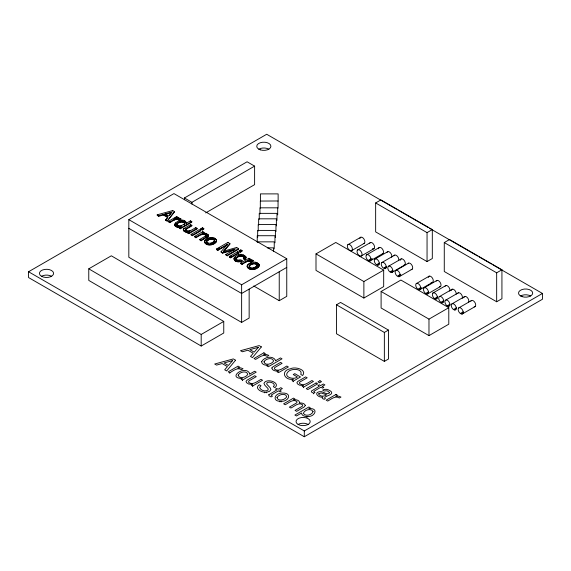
<?xml version="1.0" encoding="UTF-8"?>
<svg xmlns="http://www.w3.org/2000/svg" width="571" height="571" viewBox="0 0 571 571"><rect width="100%" height="100%" fill="white"/><g stroke="black" fill="none" stroke-linecap="round" stroke-linejoin="round"><path stroke-width="0.86" d="M180.286 227.472C166.125 227.151 183.605 214.261 186.324 223.275L186.146 222.133M183.477 228.871C182.82 231.419 187.024 232.069 188.844 231.755L187.695 232.418L187.695 232.997L188.844 232.333C186.703 232.754 182.47 231.747 183.477 228.871L190.55 224.581L191.849 225.331L191.849 225.916L186.039 229.271L185.318 230.213L186.039 228.693L191.849 225.331M176.874 225.502C175.897 221.555 186.51 220.435 184.24 224.846L184.24 224.267C186.453 219.642 175.204 221.113 176.874 225.502L177.174 225.866L176.874 224.924M205.524 236.144L205.524 236.722L206.074 236.28L206.038 235.288C202.812 232.575 198.694 236.28 195.917 237.743L194.604 236.986L194.604 236.408L195.917 237.165C198.694 235.695 202.812 231.997 206.038 234.702L206.074 235.702L199.836 239.427L199.836 240.006L201.135 240.762L208.087 236.544L207.901 234.51L206.045 233.368L202.641 233.161L204.018 232.361L204.018 232.939M208.244 236.194L208.265 235.252M236.351 259.47L236.351 260.055C234.924 256.871 241.74 254.894 243.796 257.157L243.874 258.256L243.332 258.82L244.645 259.584L245.858 258.206L245.78 256.7C237.643 248.406 226.637 264.894 242.111 261.154L242.111 260.576L240.791 259.819C230.705 261.968 239.356 252.382 243.796 256.579L244.024 257.692M206.445 241.711L206.88 243.032C204.461 238.978 214.903 236.308 214.61 241.169L214.51 239.791M206.445 242.29L206.474 241.297M249.127 265.922C249.955 269.519 256.665 267.842 257.3 264.801C255.601 261.682 249.063 263.424 249.099 266.914C249.427 263.652 257.557 262.153 257.057 266.229L257.057 265.643M214.646 240.177C213.79 243.003 209.257 244.26 206.88 242.454M245.78 256.7L245.858 257.628L244.645 259.584M186.324 222.697L186.239 223.29L190.486 220.841L191.785 221.591L191.785 222.169L180.365 228.764L179.201 228.093L179.201 227.515L180.286 226.887C178.302 227.13 175.625 226.687 174.805 224.61M243.874 258.256L244.024 257.114M234.081 258.849L234.288 257.657M204.568 241.226C206.331 236.822 215.931 235.63 216.516 241.233C214.753 245.637 205.146 246.822 204.568 241.226L204.596 242.411M204.568 241.811L205.225 239.998M247.222 265.858C248.963 261.447 258.606 260.262 259.163 265.858C257.407 270.261 247.8 271.453 247.222 265.858L247.25 267.042M247.222 266.436L247.436 265.237M204.596 241.833C207.13 245.987 214.553 244.759 216.516 240.648M247.25 266.457C249.784 270.618 257.207 269.384 259.163 265.279L258.349 263.538M174.805 224.589L175.04 223.968M206.474 241.876C207.93 239.392 212.341 238 214.51 240.37M199.836 239.427L201.135 240.177L208.244 235.616M167.167 221.141L174.583 211.655L172.699 210.563L157.203 214.81L157.203 215.388L158.752 216.288L163.392 215.003L167.795 217.544L165.54 220.199L167.167 221.141L174.583 211.655M212.847 242.325L212.847 242.903L214.41 241.597L214.41 241.019M165.54 220.199L167.795 216.966L163.392 214.418L158.752 215.702L157.203 214.81M229.906 243.603L223.347 251.297L236.622 247.471L238.642 248.642L238.642 249.22L227.215 255.815L225.838 255.023L225.838 254.445L235.416 248.913L222.626 252.589L221.084 251.697L227.415 244.295L227.415 244.873L217.844 250.405L216.466 249.606L216.466 249.027L227.886 242.432L229.906 243.603L229.906 244.181L223.889 251.24M169.758 215.26L170.907 213.925M243.332 258.82L243.874 257.678M184.24 224.267L180.158 226.073L177.174 225.288M493.016 264.923L542.45 293.458L542.45 299.247L304.3 436.744L28.55 277.542L28.55 271.753L266.7 134.256L396.467 209.179M249.149 289.119L249.149 318.061L241.633 322.408L128.825 257.278L128.825 219.649L173.948 193.598L286.756 258.727L286.756 296.356L279.233 300.696L253.738 285.978M184.419 199.736L184.419 197.973L247.093 161.786L254.609 166.125L254.609 184.654L205.696 212.897M184.419 197.973L191.942 202.312L254.609 166.125M177.881 217.273L176.396 218.129L178.809 217.994L180.814 218.743L180.814 219.321L179.465 220.099C176.118 217.815 172.585 221.184 169.78 222.654L168.459 221.898L168.459 221.312L176.675 216.573L177.881 217.273L177.881 217.851M174.433 218.45L175.925 217.587M88.769 268.827L111.324 255.801L223.753 321.43L223.753 333.007L201.192 346.033L88.769 280.404L88.769 268.827L201.192 334.456L201.192 346.033M168.459 221.312L169.78 222.076C172.585 220.606 176.118 217.237 179.465 219.521L180.814 218.743M179.201 227.515L180.365 228.186L191.785 221.591M187.695 232.997L188.873 233.675L197.081 228.935L197.081 228.357L195.782 227.608C192.962 229.078 188.801 232.882 185.525 230.127L185.318 229.628M187.695 232.418L188.873 233.096L197.081 228.357M191.085 234.374L199.293 229.635L200.592 230.384L200.592 230.962L192.384 235.702L191.085 234.952L191.085 234.374L192.384 235.124L200.592 230.384M200.849 228.721L202.491 227.772L203.804 228.528L203.804 229.107L202.163 230.056L200.849 229.299L200.849 228.721L202.163 229.478L203.804 228.528M200.849 229.299L202.491 228.35L202.491 227.772M194.604 236.408L202.812 231.669L204.018 232.361M216.466 249.606L219.514 247.85M216.466 249.027L217.844 249.827L227.415 244.295M225.838 254.445L227.215 255.237L238.642 248.642M229.385 256.493L237.6 251.754L238.899 252.503L238.899 253.081L230.691 257.821L229.385 257.071L229.385 256.493L230.691 257.243L238.899 252.503M239.149 250.833L240.798 249.884L242.111 250.648L242.111 251.226L240.47 252.175L239.149 251.418L239.149 250.833L240.47 251.597L242.111 250.648M229.385 257.071L231.626 255.779M239.149 251.418L240.248 250.783M250.148 258.991L248.663 259.855L251.076 259.719L253.074 260.469L253.074 261.047L251.732 261.825C248.385 259.534 244.852 262.91 242.047 264.38L240.726 263.616L240.726 263.038L248.942 258.299L250.148 258.991L250.148 259.577M240.726 263.038L242.047 263.802C244.852 262.332 248.385 258.956 251.732 261.247L253.074 260.469M375.647 202.948L380.907 199.907L432.311 229.585L432.311 258.527L427.051 261.568L375.647 231.89L375.647 202.948L427.051 232.625L432.311 229.585M128.825 219.649L241.633 284.779L286.756 258.727M286.756 267.406L241.633 293.458L128.825 228.329M315.999 253.895L335.798 242.468L383.683 270.112L383.683 286.606L363.877 298.041L315.999 270.397L315.999 253.895L363.877 281.539L383.683 270.112M347.86 244.695L360.858 237.193M201.192 334.456L223.753 321.43M351.372 250.783L364.369 243.282M357.546 250.005L370.543 242.504M361.058 256.094L374.055 248.592M366.489 254.916L379.487 247.407M371.1 258.799L368.152 260.504A3.547 2.048 60 0 1 366.361 255.044A3.547 2.048 60 0 1 370.593 257.492A3.547 2.048 60 0 1 368.802 260.883L372.492 258.756M370.001 261.004L382.998 253.495M374.826 259.148L387.816 251.647M379.437 263.038L376.482 264.744A3.547 2.048 60 0 1 374.697 259.284A3.547 2.048 60 0 1 378.923 261.725A3.547 2.048 60 0 1 377.138 265.122L379.351 263.845M381.778 262.589L394.768 255.087M386.389 266.479L383.434 268.184A3.547 2.048 60 0 1 381.649 262.724A3.547 2.048 60 0 1 385.875 265.165A3.547 2.048 60 0 1 384.09 268.563L386.303 267.285M388.301 266.357L401.299 258.856M392.912 270.247L389.964 271.953A3.547 2.048 60 0 1 388.18 266.493A3.547 2.048 60 0 1 392.405 268.934A3.547 2.048 60 0 1 390.621 272.331L392.834 271.054M391.82 272.446L404.818 264.944M336.476 304.8L340.566 302.437L388.451 330.081L388.451 359.031L384.354 361.393L336.476 333.75L336.476 304.8L384.354 332.443L388.451 330.081M395.66 270.604L408.658 263.103M444.274 242.568L449.534 239.527L501.93 269.776L501.93 298.719L496.663 301.759L444.274 271.51L444.274 242.568L496.663 272.817L501.93 269.776M229.792 372.735C233.161 370.972 237.393 366.925 241.419 369.673L243.032 368.738L240.627 367.838L237.729 367.995L239.513 366.967L238.064 366.132L228.214 371.821L229.792 372.735L229.792 373.313M400.271 274.494L397.316 276.2A3.547 2.048 60 0 1 395.532 270.74A3.547 2.048 60 0 1 399.757 273.181A3.547 2.048 60 0 1 397.973 276.578L400.921 274.872M399.172 276.692L412.169 269.191M381.1 291.481L400.899 280.054L448.785 307.698L448.785 324.192L428.978 335.627L381.1 307.983L381.1 291.481L428.978 319.125L448.785 307.698M242.489 380.065L256.201 372.149L254.637 371.25L249.541 374.191L249.648 373.484C245.245 364.405 226.223 378.259 242.404 378.509L241.098 379.265L242.489 380.065L242.489 380.643M416.238 283.637L429.235 276.136M420.848 287.527L417.901 289.226A3.547 2.048 60 0 1 416.116 283.773A3.547 2.048 60 0 1 420.342 286.214A3.547 2.048 60 0 1 418.557 289.604L421.505 287.905M252.703 385.96L262.553 380.272L260.997 379.372C257.614 381.135 252.618 385.703 248.692 382.399L248.649 381.207L249.306 380.671L256.279 376.646L254.716 375.739L247.122 380.129L246.044 381.307L246.465 382.649L248.678 384.019L252.667 384.354L251.29 385.147L252.703 385.96L252.703 386.538M419.756 289.725L432.754 282.224M423.989 287.912L436.986 280.411M428.6 291.802L425.645 293.508A3.547 2.048 60 0 1 423.86 288.048A3.547 2.048 60 0 1 428.086 290.489A3.547 2.048 60 0 1 426.301 293.879L428.514 292.609M427.501 294.001L440.498 286.499M432.882 293.051L445.88 285.543M437.493 296.934L434.545 298.64A3.547 2.048 60 0 1 432.754 293.18A3.547 2.048 60 0 1 436.986 295.628A3.547 2.048 60 0 1 435.195 299.018L437.407 297.741M439.213 296.706L452.211 289.204M293.173 381.185L300.489 376.96L294.772 373.655L293.23 374.547L297.405 376.96C294.022 380.279 282.895 376.981 287.984 371.907C290.967 368.124 303.222 368.402 300.824 374.483L302.616 375.518C307.384 369.501 294.9 366.446 290.618 368.695C280.004 370.757 284.401 380.757 293.451 379.244L292.059 380.543L293.173 381.185L293.173 381.763M443.824 300.596L440.876 302.295A3.547 2.048 60 0 1 439.092 296.841A3.547 2.048 60 0 1 443.317 299.283A3.547 2.048 60 0 1 441.533 302.673L443.746 301.395M445.416 300.289L458.413 292.78M303.601 387.124L313.458 381.435L311.894 380.536C308.511 382.299 303.522 386.86 299.589 383.562L299.547 382.37L300.203 381.835L307.177 377.802L305.621 376.903L298.019 381.292L296.941 382.47L297.37 383.812L299.582 385.175L303.572 385.511L302.195 386.31L303.601 387.124L303.601 387.702M450.027 304.172L447.079 305.878A3.547 2.048 60 0 1 445.287 300.417A3.547 2.048 60 0 1 449.52 302.858A3.547 2.048 60 0 1 447.728 306.256L449.941 304.978M451.804 303.972L464.801 296.47M456.415 307.862L453.46 309.561A3.547 2.048 60 0 1 451.675 304.107A3.547 2.048 60 0 1 455.901 306.548A3.547 2.048 60 0 1 454.116 309.939L456.329 308.661M458.67 307.94L471.667 300.439M313.65 393.269L314.971 392.505L313.757 391.385L320.902 387.209L322.529 388.144L323.807 387.409L322.18 386.467L324.892 384.904L323.329 384.005L320.616 385.568L319.289 384.797L318.011 385.539L319.339 386.303L311.352 391.064L311.523 392.077L313.65 393.269L313.65 393.847M463.281 311.83L460.333 313.529A3.547 2.048 60 0 1 458.549 308.076A3.547 2.048 60 0 1 462.774 310.517A3.547 2.048 60 0 1 460.99 313.907L463.202 312.63M462.189 314.029L475.186 306.527M28.55 271.753L304.3 430.955L542.45 293.458M234.103 258.87C235.545 261.646 239.556 261.882 242.111 260.576M221.084 251.697L221.084 252.275L222.626 253.167L234.56 249.734M164.976 213.925L172.057 212.005L168.609 216.024L164.976 213.925L164.976 214.503L167.16 215.759M164.976 214.503L171.271 212.797M266.678 392.22L269.533 391.335L270.932 389.643L270.062 387.666L266.85 384.319L266.736 383.148C268.82 380.407 277.156 383.791 273.316 386.674L274.972 387.63C280.996 382.549 266.243 377.631 263.945 383.369L264.816 385.197L268.035 388.544L268.184 389.914C265.651 392.156 260.576 390.514 259.598 387.416L261.018 385.718L259.362 384.768C253.396 388.416 262.781 393.262 266.678 392.22L266.678 392.798M307.641 416.545C315.278 416.951 318.925 407.501 308.818 408.693L310.303 407.837L308.854 407.002L294.893 415.06L296.477 415.973L301.609 413.011C301.531 415.916 305.349 416.68 307.641 416.545L307.641 417.13M281.225 401.32C289.062 401.641 292.381 392.634 282.467 393.055C274.644 392.755 271.339 401.727 281.225 401.32L281.225 401.898M260.412 200.978L260.412 193.89L278.134 193.89L278.134 200.978L260.326 201.056L260.326 208.137M257.4 241.854L274.237 241.854L274.237 248.942M267.292 247.857L273.495 247.857L273.495 251.54M251.925 260.44L253.074 261.047M177.638 226.195L178.181 226.444L178.181 225.866M207.344 243.367L207.908 243.631L207.908 243.053M398.008 210.071L428.136 227.458M429.678 228.35L477.57 256.001M479.112 256.893L491.474 264.03M238.899 253.081L237.6 252.332L237.6 251.754M243.332 258.242L244.645 258.998M165.54 219.621L167.167 220.563M180.814 219.321L180.357 218.429M245.023 256.4L245.78 257.278M249.234 267.299L249.534 267.656L249.534 267.078M185.696 222.183L186.146 222.719M216.488 240.627L216.209 239.463M208.265 235.83L208.151 234.874M496.663 272.817L496.663 301.759M428.978 319.125L428.978 335.627M427.051 232.625L427.051 261.568M384.354 332.443L384.354 361.393M363.877 281.539L363.877 298.041M306.399 416.545L306.399 417.123M304.3 430.955L304.3 436.744M279.968 401.299L279.968 401.877M279.233 271.753L279.233 300.696M278.056 201.056L278.056 208.137M277.692 214.91L277.692 207.823L259.962 207.823L259.962 213.968M276.971 220.449L276.971 213.361L259.248 213.361L259.248 219.314M276.371 225.909L276.371 218.821L258.649 218.821L258.649 224.967M275.957 231.576L275.957 224.489L258.228 224.489L258.228 231.034M275.393 237.5L275.393 230.413L257.664 230.413L257.664 237.5M274.965 242.811L274.965 235.723L257.236 235.723L257.236 242.261M264.716 392.241L264.716 392.819M259.134 264.673L259.163 265.858M258.949 265.893L258.949 266.471M258.863 264.087L258.863 264.673M258.492 266.514L258.492 267.092M257.792 267.128L257.792 267.706M257.585 263.017L257.585 263.595M257.3 264.801L257.3 265.379M257.164 264.416L257.164 264.994M257.264 265.215L257.264 265.793M256.864 264.052L256.864 264.637M256.85 267.749L256.85 268.327M256.693 262.581L256.693 263.167M256.7 266.079L256.7 266.657M256.393 263.723L256.393 264.302M255.751 262.296L255.751 262.874M255.815 263.452L255.815 264.03M255.829 268.263L255.829 268.841M255.501 266.95L255.501 267.528M255.194 263.281L255.194 263.859M254.794 268.648L254.794 269.226M254.53 263.202L254.53 263.781M254.045 267.606L254.045 268.184M253.81 263.217L253.81 263.795M253.738 268.891L253.738 269.476M253.074 263.331L253.074 263.909M252.667 269.012L252.667 269.591M252.625 260.155L252.625 260.733M252.332 263.531L252.332 264.109M251.732 261.247L251.732 261.825M251.568 262.496L251.568 263.081M251.618 268.991L251.618 269.569M251.076 259.719L251.076 260.297M250.84 264.209L250.84 264.787M250.619 268.834L250.619 269.412M250.519 262.888L250.519 263.474M250.562 267.678L250.562 268.256M250.433 260.661L250.433 261.24M250.005 259.712L250.005 260.29M249.998 267.414L249.998 267.992M249.798 260.504L249.798 261.09M249.67 265.065L249.67 265.643M249.677 268.541L249.677 269.119M249.477 263.424L249.477 264.002M249.32 265.494L249.32 266.072M249.177 260.44L249.177 261.018M248.942 258.299L248.942 258.877M248.792 268.106L248.792 268.684M248.535 260.483L248.535 261.061M248.563 264.023L248.563 264.601M248.035 267.585L248.035 268.163M247.878 264.63L247.878 265.208M247.843 260.64L247.843 261.218M247.521 267.035L247.521 267.613M247.107 260.926L247.107 261.504M246.322 261.332L246.322 261.911M245.908 257.164L245.858 258.206M245.637 258.092L245.637 258.67M245.487 256.251L245.487 256.829M245.23 258.549L245.23 259.127M244.395 255.401L244.395 255.979M243.796 256.579L243.796 257.157M243.531 254.987L243.531 255.565M243.175 256.086L243.175 256.665M242.618 255.829L242.618 256.408M242.047 263.802L242.047 264.38M242.004 255.665L242.004 256.243M241.59 254.573L241.59 255.151M241.633 284.779L241.633 322.408M241.347 255.601L241.347 256.179M241.29 260.926L241.29 261.504M240.798 249.884L240.798 250.462M240.634 255.63L240.634 256.208M240.519 254.573L240.519 255.151M240.47 251.597L240.47 252.175M240.455 261.168L240.455 261.746M239.891 255.751L239.891 256.329M239.677 260.169L239.677 260.747M239.613 261.311L239.613 261.889M239.149 255.965L239.149 256.543M238.764 261.347L238.764 261.932M238.642 260.283L238.642 260.868M238.343 254.966L238.343 255.544M237.921 261.29L237.921 261.868M237.686 260.162L237.686 260.74M237.629 256.665L237.629 257.25M237.108 261.118L237.108 261.696M236.808 259.798L236.808 260.376M236.622 247.471L236.622 248.057M236.48 257.507L236.48 258.085M236.323 260.847L236.323 261.432M236.137 257.928L236.137 258.506M236.051 259.12L236.051 259.698M235.951 258.342L235.923 259.327M235.573 260.476L235.573 261.054M235.38 256.458L235.38 257.043M234.852 259.976L234.852 260.554M234.724 257.05L234.724 257.628M234.36 259.441L234.36 260.019M234.081 258.27L234.103 259.448M230.691 257.243L230.691 257.821M227.886 242.432L227.886 243.01M227.215 255.237L227.215 255.815M222.626 252.589L222.626 253.167M217.844 249.827L217.844 250.405M216.488 240.041L216.516 241.233M216.295 241.269L216.295 241.847M215.838 241.89L215.838 242.468M215.695 238.914L215.695 239.492M215.139 242.504L215.139 243.082M214.932 238.385L214.932 238.971M214.211 239.427L214.211 240.006M214.196 243.125L214.196 243.703M214.039 237.957L214.039 238.535M214.046 241.454L214.046 242.033M213.74 239.092L213.74 239.67M213.169 238.828L213.169 239.406M213.176 243.639L213.176 244.217M212.548 238.649L212.548 239.228M212.098 237.515L212.098 238.093M212.141 244.024L212.141 244.602M211.877 238.571L211.877 239.156M211.391 242.982L211.391 243.56M211.163 238.592L211.163 239.17M211.049 237.5L211.049 238.078M211.084 244.267L211.084 244.845M210.656 243.175L210.656 243.753M210.421 238.699L210.421 239.285M210.014 244.381L210.014 244.959M209.678 238.906L209.678 239.485M208.915 237.871L208.915 238.45M208.965 244.359L208.965 244.945M208.529 243.225L208.529 243.803M208.187 239.584L208.187 240.163M208.087 235.966L208.087 236.544M207.901 234.51L207.901 235.088M207.972 244.202L207.972 244.788M207.78 236.294L207.78 236.872M207.865 238.264L207.865 238.842M207.344 236.594L207.344 237.179M207.016 240.441L207.016 241.019M207.023 243.91L207.023 244.488M206.823 238.792L206.823 239.377M206.666 240.869L206.666 241.447M206.581 242.097L206.581 242.675M206.245 235.202L206.245 235.787M206.138 243.482L206.138 244.06M206.045 233.368L206.045 233.946M206.038 234.702L206.038 235.288M206.074 235.702L206.074 236.28M205.446 234.238L205.446 234.817M205.382 242.96L205.382 243.539M204.918 233.989L204.918 234.567M204.868 242.411L204.868 242.989M204.782 240.612L204.782 241.19M204.347 233.825L204.347 234.403M203.733 233.746L203.733 234.324M203.069 233.746L203.069 234.324M202.812 231.669L202.812 232.247M202.391 233.825L202.391 234.403M202.163 229.478L202.163 230.056M201.727 233.989L201.727 234.567M201.135 240.177L201.135 240.762M195.917 237.165L195.917 237.743M195.782 227.608L195.782 228.186M192.384 235.124L192.384 235.702M191.942 202.312L191.942 204.075M190.55 224.581L190.55 225.16M190.486 220.841L190.486 221.42M189.85 230.855L189.85 231.433L189.187 231.598L189.187 231.019M188.873 233.096L188.873 233.675M188.509 231.098L188.509 231.683M187.845 231.105L187.845 231.683M187.552 231.819L187.552 232.397M187.224 231.019L187.224 231.598M186.474 231.733L186.474 232.311M186.039 228.693L186.039 229.271M186.117 230.598L186.117 231.176M185.489 229.135L185.489 229.713M185.518 231.476L185.518 232.054M184.983 221.098L184.983 221.676M184.826 222.99L184.826 223.568M184.704 222.604L184.704 223.182M184.79 223.404L184.79 223.982M184.59 223.832L184.59 224.417M184.59 231.041L184.59 231.626M184.426 222.255L184.426 222.833M184.148 220.706L184.148 221.284M184.219 228.236L183.776 229.121L183.776 228.543M183.976 221.933L183.976 222.512M183.676 230.334L183.676 230.92M183.419 221.669L183.419 222.247M183.419 229.97L183.419 230.548M183.32 229.221L183.298 230.17M182.791 221.505L182.791 222.083M182.277 220.306L182.277 220.884M182.113 221.427L182.113 222.005M181.635 225.766L181.635 226.344M181.378 221.441L181.378 222.019M181.235 220.306L181.235 220.884M180.9 225.966L180.9 226.544M180.614 221.548L180.614 222.126M180.365 228.186L180.365 228.764M180.158 226.073L180.158 226.658M179.865 221.741L179.865 222.326M179.465 219.521L179.465 220.099M179.444 226.095L179.444 226.68M179.137 220.677L179.137 221.262M179.073 226.951L179.073 227.529M178.809 217.994L178.809 218.572M178.787 226.03L178.787 226.608M178.416 222.39L178.416 222.968M178.166 218.943L178.166 219.521M178.024 226.865L178.024 227.444M177.738 217.994L177.738 218.572M177.538 218.786L177.538 219.364M177.281 223.24L177.281 223.818M177.096 226.623L177.096 227.201M176.91 218.722L176.91 219.3M176.946 223.668L176.946 224.246M176.76 224.103L176.739 225.11M176.675 216.573L176.675 217.151M176.268 218.757L176.268 219.335M176.225 226.209L176.225 226.794M175.575 218.921L175.575 219.5M175.504 222.776L175.504 223.354M175.511 225.716L175.511 226.294M175.04 225.181L175.04 225.759M174.84 219.2L174.84 219.778M174.805 224.01L174.805 225.188M174.055 219.607L174.055 220.185M172.699 210.563L172.699 211.149M169.78 222.076L169.78 222.654M163.392 214.418L163.392 215.003M158.752 215.702L158.752 216.288M378.523 248.778A3.547 2.048 60 0 1 382.263 248.806A3.547 2.048 60 0 1 382.534 253.767M387.031 252.382A3.547 2.048 60 0 1 390.307 252.703A3.547 2.048 60 0 1 391.663 257.271M393.983 255.822A3.547 2.048 60 0 1 397.259 256.143A3.547 2.048 60 0 1 398.615 260.711M400.342 260.219A3.547 2.048 60 0 1 404.354 260.619A3.547 2.048 60 0 1 403.783 265.265M408.194 263.374A3.547 2.048 60 0 1 412.169 265.665A3.547 2.048 60 0 1 411.141 269.512M428.279 277.499A3.547 2.048 60 0 1 430.869 276.485A3.547 2.048 60 0 1 433.268 280.632A3.547 2.048 60 0 1 431.091 282.367M436.194 281.139A3.547 2.048 60 0 1 440.284 282.566A3.547 2.048 60 0 1 439.47 286.813M445.087 286.278A3.547 2.048 60 0 1 448.363 286.599A3.547 2.048 60 0 1 449.72 291.167M451.254 290.568A3.547 2.048 60 0 1 454.066 289.697A3.547 2.048 60 0 1 456.222 294.193M457.621 293.515A3.547 2.048 60 0 1 460.897 293.837A3.547 2.048 60 0 1 462.253 298.405M463.838 297.834A3.547 2.048 60 0 1 466.971 297.227A3.547 2.048 60 0 1 468.641 302.088M470.882 301.167A3.547 2.048 60 0 1 474.972 302.587A3.547 2.048 60 0 1 474.158 306.841M369.751 243.232A3.547 2.048 60 0 1 374.055 245.066A3.547 2.048 60 0 1 372.399 248.735M520.581 295.978A7.088 4.097 0 0 1 530.609 295.978M258.806 149.181A7.088 4.097 0 0 1 268.834 149.181M298.105 424.431A7.088 4.097 0 0 0 309.967 422.59A7.088 4.097 0 0 0 301.281 417.579A7.088 4.097 0 0 0 298.105 424.431A7.088 4.097 0 0 1 308.133 424.431M41.497 276.278A7.088 4.097 0 0 0 53.36 274.444A7.088 4.097 0 0 0 44.674 269.426A7.088 4.097 0 0 0 41.497 276.278A7.088 4.097 0 0 1 51.526 276.278M349.516 250.291A3.547 2.048 60 0 1 347.732 244.831A3.547 2.048 60 0 1 351.957 247.272A3.547 2.048 60 0 1 350.173 250.669M359.894 238.557A3.547 2.048 60 0 1 363.905 238.956A3.547 2.048 60 0 1 363.342 243.596M261.632 361.728C261.675 364.783 265.786 365.526 268.213 365.19L266.914 365.94L268.306 366.746L282.017 358.831L280.454 357.924L275.358 360.872L275.458 360.158C272.702 355.198 263.866 357.075 261.632 361.728M271.853 367.988C272.124 370.836 276.2 371.307 278.484 371.029L277.106 371.821L278.512 372.642L288.369 366.953L286.806 366.047C283.43 367.817 278.434 372.378 274.501 369.08L274.458 367.888L275.115 367.346L282.095 363.32L280.532 362.421L272.931 366.81L271.853 367.988M238.171 375.168C239.128 379.408 246.394 377.417 247.8 374.326C246.915 370.144 239.492 372.021 238.171 375.168M263.988 361.85C264.944 366.082 272.21 364.091 273.616 361.008C272.724 356.818 265.308 358.702 263.988 361.85M329.46 392.448L329.431 392.962C326.369 395.639 322.886 390.564 319.367 391.72C313.186 392.905 319.053 398.151 322.793 397.023L322.172 397.937L322.958 398.794L324.2 399.315L325.384 398.629C321.716 396.274 333.414 395.61 331.551 391.999C329.396 389.643 325.549 388.323 322.622 390.086L324.142 390.964L327.14 390.8L329.46 392.448M276.978 397.616C277.984 401.863 285.279 399.893 286.735 396.774C285.757 392.513 278.412 394.475 276.978 397.616M313.058 411.477C312.216 415.053 305.292 416.873 303.358 413.34C304.279 409.835 311.095 407.901 313.058 411.477M305.342 405.46L304.043 407.066L296.649 411.334L295.071 410.421L301.859 406.502L302.573 405.952L302.644 404.832C298.776 401.763 294.286 406.488 290.939 408.037L289.361 407.123L296.142 403.205L296.863 402.655L296.934 401.534C293.059 398.465 288.569 403.176 285.214 404.732L283.637 403.818L293.494 398.13L294.936 398.972L293.544 399.771C295.657 399.579 298.968 399.843 299.582 402.298L299.397 402.955C301.495 402.833 304.514 403.219 305.342 405.46M318.811 393.762L318.697 394.268C320.402 396.738 324.421 396.659 326.591 394.768L321.088 392.948L318.811 393.762M268.82 394.725L268.991 395.746L271.118 396.938L272.438 396.174L271.225 395.053L278.37 390.878L279.99 391.813L281.267 391.078L279.647 390.136L282.36 388.573L280.796 387.673L278.084 389.236L276.749 388.466L275.472 389.208L276.807 389.972L268.82 394.725M235.552 360.222L226.658 370.922L224.703 369.794L227.415 366.596L222.126 363.549L216.559 365.09L214.696 364.012L233.296 358.923L235.552 360.222M261.368 346.904L252.475 357.596L250.519 356.468L253.224 353.278L247.942 350.223L242.375 351.765L240.512 350.694L259.113 345.598L261.368 346.904M232.525 360.651L228.393 365.469L224.032 362.949L232.525 360.651M258.342 347.325L254.202 352.143L249.841 349.63L258.342 347.325M263.881 352.814L254.024 358.502L255.608 359.409C258.97 357.646 263.21 353.599 267.228 356.347L268.841 355.412L266.436 354.512L263.545 354.677L265.329 353.649L263.881 352.814M316.106 382.963L306.256 388.651L307.819 389.558L317.669 383.869L316.106 382.963M319.946 380.729L317.976 381.871L319.553 382.777L321.523 381.642L319.946 380.729M336.005 394.454L326.155 400.143L327.733 401.056C331.101 399.293 335.341 395.246 339.36 397.987L340.973 397.059L338.567 396.16L335.677 396.317L337.454 395.289L336.005 394.454M359.858 255.972L359.209 255.594A3.547 2.048 60 0 1 357.417 250.141A3.547 2.048 60 0 1 361.65 252.582A3.547 2.048 60 0 1 359.858 255.972M260.276 149.83A7.088 4.097 0 0 0 270.911 146.283A7.088 4.097 0 0 0 260.276 142.743A7.088 4.097 0 0 0 260.276 149.83M522.051 296.627A7.088 4.097 0 0 0 532.686 293.087A7.088 4.097 0 0 0 522.051 289.54A7.088 4.097 0 0 0 522.051 296.627"/></g></svg>
